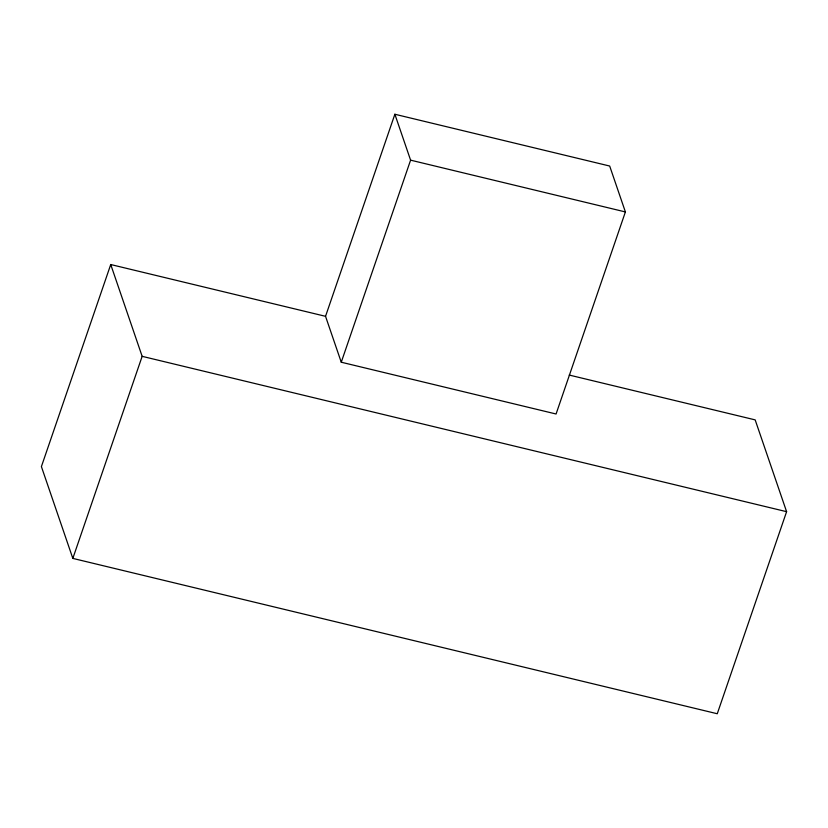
<?xml version="1.0" encoding="UTF-8"?>
<svg xmlns="http://www.w3.org/2000/svg" width="828" height="828" viewBox="0 0 828 828"><rect width="100%" height="100%" fill="white"/><g stroke="black" fill="none" stroke-linecap="round" stroke-linejoin="round"><path stroke-width="1.24" d="M325.539 316.317L394.873 114.254L609.687 166.035L625.399 211.937L556.074 414L341.26 362.219L325.539 316.317L110.735 264.536L41.4 466.599L72.833 558.403L717.265 713.746L786.6 511.683L755.167 419.879L569.25 375.063M72.833 558.403L142.157 356.34L110.735 264.536M341.26 362.219L410.595 160.156L394.873 114.254M410.595 160.156L625.399 211.937M142.157 356.34L786.6 511.683"/></g></svg>
